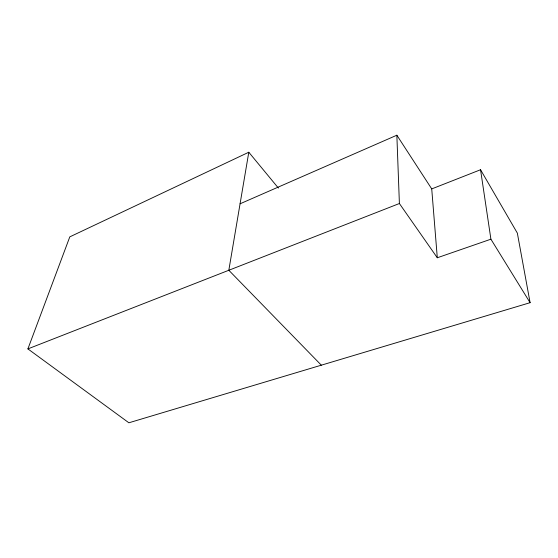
<?xml version="1.0" encoding="UTF-8"?>
<svg xmlns="http://www.w3.org/2000/svg" width="558" height="558" viewBox="0 0 558 558"><rect width="100%" height="100%" fill="white"/><g stroke="black" fill="none" stroke-linecap="round" stroke-linejoin="round"><path stroke-width="0.84" d="M530.1 302.687L490.907 239.194L437.298 257.768L431.732 188.911L480.55 169.744L517.35 233.125L530.1 302.687L128.877 422.79L27.9 348.896L69.799 236.864L248.798 152.229L228.822 270.267L321.331 365.183M240.073 203.796L396.85 135.21L431.732 188.911M27.9 348.896L399.395 203.517L396.85 135.21M248.798 152.229L278.386 188.074M399.395 203.517L437.298 257.768M480.55 169.744L490.907 239.194"/></g></svg>
